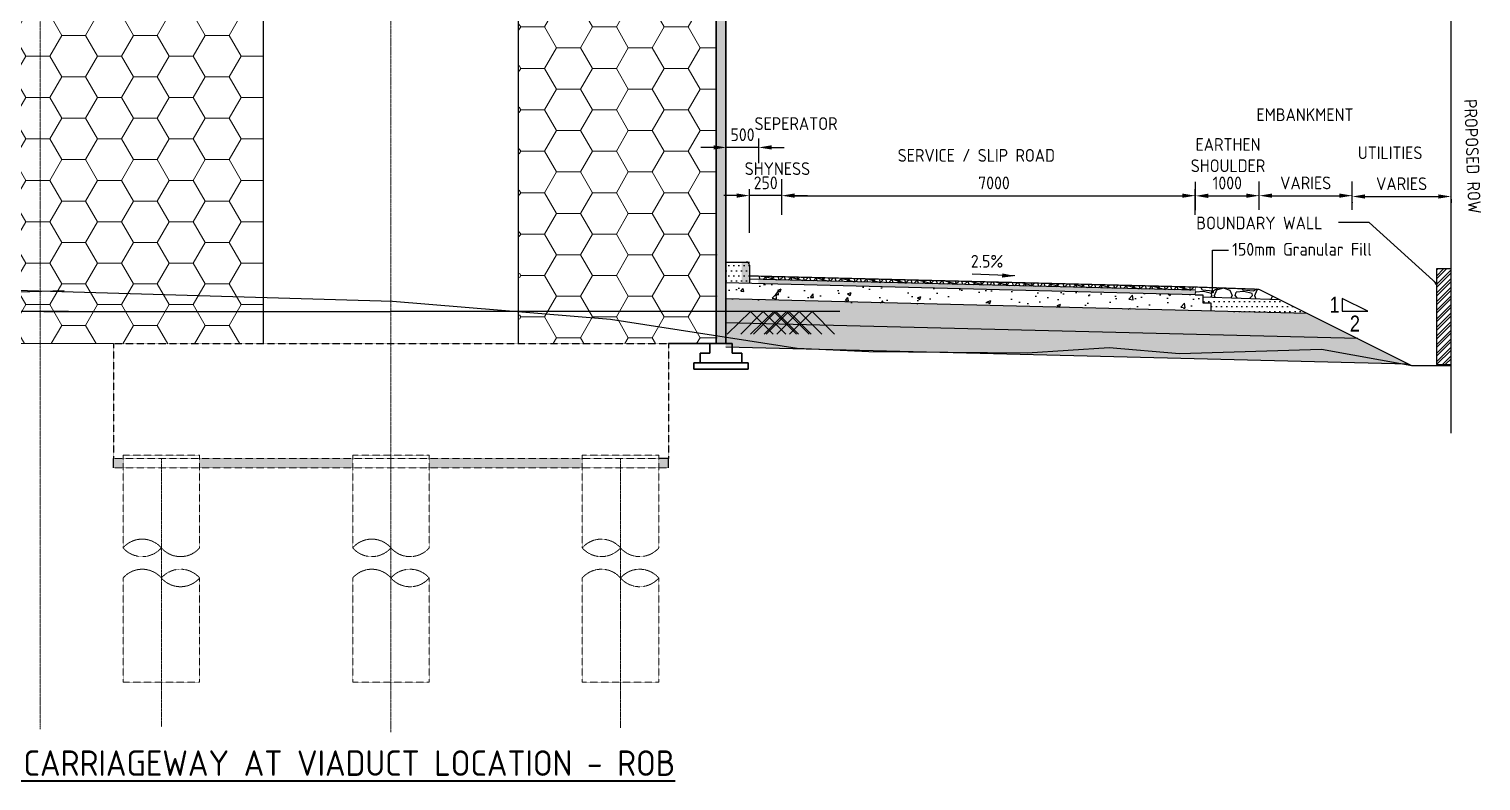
# Model space of a CAD drawing. Header units: millimetres. Extents: x 207528 to 778454, y -364692 to 101323.
# Drawn here: x 529849 to 552616, y -258001 to -246213 of the extents above; entities that cross this region are included whole.
import ezdxf

# ---------------------------------------------------------------- set-up
doc = ezdxf.new("R2010")
doc.units = ezdxf.units.MM
doc.linetypes.add('CENTER', pattern=[2, 1.25, -0.25, 0.25, -0.25])
doc.linetypes.add('HIDDEN', pattern=[0.375, 0.25, -0.125])
for name, color, linetype in [('01_1_sect-16 p&p ch-km 79260 to 84100$0$0-35-Curve-Text', 1, 'Continuous'), ('Dim', 253, 'Continuous'), ('Dimension', 253, 'Continuous'), ('hatch', 253, 'Continuous'), ('Proposed ROW', 241, 'MNEW'), ('Structure Main', 3, 'Continuous')]:
    doc.layers.add(name, color=color, linetype=linetype)
for name, color, linetype, lineweight in [('centreline', 1, 'CENTER', 0), ('Structure', 7, 'Continuous', 30), ('Structure int.', 255, 'Continuous', 0), ('Text large', 7, 'Continuous', 40), ('Text small', 1, 'Continuous', 20)]:
    doc.layers.add(name, color=color, linetype=linetype, lineweight=lineweight)
doc.styles.add('DIM', font='ARIALN.TTF', dxfattribs={"height": 250})
doc.styles.add('isocp 100', font='isocp.shx', dxfattribs={"height": 200})
doc.styles.get("Standard").update_dxf_attribs({"font": 'arial.ttf'})
doc.linetypes.add('MNEW', pattern='A,26.152623,-1.048632,["PROW",Standard,S=1.75,R=0,X=0,Y=-0.975095],-7.693777,26.152623', length=61.047655)
doc.dimstyles.new('DIM', dxfattribs={"dimtxt": 250, "dimasz": 200, "dimexe": 0.18, "dimexo": 0.0625, "dimgap": 0.09, "dimtad": 0, "dimtih": 1, "dimtoh": 1, "dimdec": 0, "dimzin": 0, "dimdsep": 46, "dimtxsty": 'DIM', "dimcen": 0.09, "dimclrd": 256, "dimclrt": 7, "dimadec": 0, "dimazin": 0, "dimtfac": 1, "dimtdec": 0, "dimtofl": 0, "dimtmove": 0, "dimatfit": 3, "dimfxl": 1, "dimtolj": 1, "dimtzin": 0, "dimarcsym": 0})
doc.dimstyles.new('new', dxfattribs={"dimtxt": 150, "dimasz": 150, "dimexe": 100, "dimexo": 0.1, "dimgap": 0.09, "dimtad": 0, "dimtih": 1, "dimtoh": 1, "dimdec": 0, "dimzin": 0, "dimdsep": 46, "dimtxsty": 'DIM', "dimcen": 0.09, "dimclrd": 256, "dimclrt": 252, "dimadec": 0, "dimazin": 0, "dimtfac": 1, "dimtdec": 0, "dimtofl": 0, "dimtmove": 0, "dimatfit": 3, "dimfxl": 1, "dimtolj": 1, "dimtzin": 0, "dimlwd": -1, "dimarcsym": 0})
doc.dimstyles.new('NH30A_100', dxfattribs={"dimscale": 100, "dimtxt": 2, "dimasz": 2, "dimexe": 1, "dimexo": 1, "dimgap": 1, "dimtad": 1, "dimdec": 0, "dimdsep": 46, "dimtxsty": 'isocp 100', "dimcen": 0.5, "dimclrd": 47, "dimclre": 47, "dimclrt": 1, "dimadec": 0, "dimazin": 0, "dimtfac": 1, "dimtdec": 0, "dimtmove": 0, "dimatfit": 3, "dimfxl": 1, "dimtolj": 1, "dimtzin": 0, "dimarcsym": 0})

# ---------------------------------------------------------------- blocks, each defined once
blk = doc.blocks.new('*D682')
at = {"layer": 'Defpoints', "color": 0, "transparency": 16777216}
for p in [(540782, -248069), (540782, -248416), (541292, -248416)]:
    blk.add_point(p, dxfattribs=at)
at = {"layer": 'Text small', "color": 47, "lineweight": -2, "transparency": 16777216}
for p, q in [((540582, -248069), (540382, -248069)), ((540782, -248316), (540782, -247969)), ((541292, -248069), (540782, -248069)), ((541292, -248316), (541292, -247969)), ((541492, -248069), (541692, -248069))]:
    blk.add_line(p, q, dxfattribs=at)
at = {"layer": 'Text small', "color": 47, "transparency": 16777216}
for points in [[(540582, -248035), (540582, -248102), (540782, -248069)], [(541492, -248035), (541492, -248102), (541292, -248069)]]:
    blk.add_solid(points, dxfattribs=at)
at = {"layer": 'Text small', "color": 1, "transparency": 16777216, "insert": (541037, -247869), "char_height": 200, "attachment_point": 5, "style": 'isocp 100'}
blk.add_mtext('\\A1;500', dxfattribs=at)
blk = doc.blocks.new('*D683')
at = {"layer": 'Defpoints', "color": 0, "transparency": 16777216}
for p in [(548136, -248825), (541653, -249227), (548136, -249227)]:
    blk.add_point(p, dxfattribs=at)
at = {"layer": 'Text small', "color": 47, "lineweight": -2, "transparency": 16777216}
for p, q in [((541653, -249127), (541653, -248725)), ((541853, -248825), (547936, -248825)), ((548136, -249127), (548136, -248725))]:
    blk.add_line(p, q, dxfattribs=at)
at = {"layer": 'Text small', "color": 47, "transparency": 16777216}
for points in [[(541853, -248792), (541853, -248858), (541653, -248825)], [(547936, -248792), (547936, -248858), (548136, -248825)]]:
    blk.add_solid(points, dxfattribs=at)
at = {"layer": 'Text small', "color": 1, "transparency": 16777216, "insert": (544980, -248625), "char_height": 200, "attachment_point": 5, "style": 'isocp 100'}
blk.add_mtext('\\A1;7000', dxfattribs=at)
blk = doc.blocks.new('*D684')
at = {"layer": 'Defpoints', "color": 0, "transparency": 16777216}
for p in [(550597, -248825), (552147, -248781), (552147, -248838)]:
    blk.add_point(p, dxfattribs=at)
at = {"layer": 'Text small', "color": 47, "lineweight": -2, "transparency": 16777216}
for p, q in [((550797, -248838), (551947, -248838)), ((550597, -248925), (550597, -248938)), ((552147, -248881), (552147, -248938))]:
    blk.add_line(p, q, dxfattribs=at)
at = {"layer": 'Text small', "color": 47, "transparency": 16777216}
for points in [[(550797, -248805), (550797, -248871), (550597, -248838)], [(551947, -248805), (551947, -248871), (552147, -248838)]]:
    blk.add_solid(points, dxfattribs=at)
at = {"layer": 'Text small', "color": 1, "transparency": 16777216, "insert": (551372, -248638), "char_height": 200, "attachment_point": 5, "style": 'isocp 100'}
blk.add_mtext('\\A1;VARIES', dxfattribs=at)
blk = doc.blocks.new('*D685')
at = {"layer": 'Defpoints', "color": 0, "transparency": 16777216}
for p in [(541145, -248824), (541145, -249141), (541655, -249141)]:
    blk.add_point(p, dxfattribs=at)
at = {"layer": 'Text small', "color": 47, "lineweight": -2, "transparency": 16777216}
for p, q in [((540945, -248824), (540745, -248824)), ((541145, -249041), (541145, -248724)), ((541655, -248824), (541145, -248824)), ((541655, -249041), (541655, -248724)), ((541855, -248824), (542055, -248824))]:
    blk.add_line(p, q, dxfattribs=at)
at = {"layer": 'Text small', "color": 47, "transparency": 16777216}
for points in [[(540945, -248790), (540945, -248857), (541145, -248824)], [(541855, -248790), (541855, -248857), (541655, -248824)]]:
    blk.add_solid(points, dxfattribs=at)
at = {"layer": 'Text small', "color": 1, "transparency": 16777216, "insert": (541400, -248624), "char_height": 200, "attachment_point": 5, "style": 'isocp 100'}
blk.add_mtext('\\A1;250', dxfattribs=at)
blk = doc.blocks.new('*D680')
at = {"layer": 'Defpoints', "color": 0, "transparency": 16777216}
for p in [(548140, -248828), (549139, -248825), (549139, -248825)]:
    blk.add_point(p, dxfattribs=at)
at = {"layer": 'Text small', "color": 47, "lineweight": -2, "transparency": 16777216}
blk.add_line((548340, -248828), (548939, -248825), dxfattribs=at)
at = {"layer": 'Text small', "color": 47, "transparency": 16777216}
for points in [[(548340, -248794), (548340, -248861), (548140, -248828)], [(548939, -248792), (548939, -248859), (549139, -248825)]]:
    blk.add_solid(points, dxfattribs=at)
at = {"layer": 'Text small', "color": 1, "transparency": 16777216, "insert": (548639, -248626), "char_height": 200, "attachment_point": 5, "rotation": 0.216, "style": 'isocp 100'}
blk.add_mtext('\\A1;1000', dxfattribs=at)
blk = doc.blocks.new('*D681')
at = {"layer": 'Defpoints', "color": 0, "transparency": 16777216}
for p in [(549139, -248825), (550597, -248825), (550597, -248825)]:
    blk.add_point(p, dxfattribs=at)
at = {"layer": 'Text small', "color": 47, "lineweight": -2, "transparency": 16777216}
blk.add_line((549339, -248825), (550397, -248825), dxfattribs=at)
at = {"layer": 'Text small', "color": 47, "transparency": 16777216}
for points in [[(549339, -248792), (549339, -248858), (549139, -248825)], [(550397, -248791), (550397, -248858), (550597, -248825)]]:
    blk.add_solid(points, dxfattribs=at)
at = {"layer": 'Text small', "color": 1, "transparency": 16777216, "insert": (549868, -248625), "char_height": 200, "attachment_point": 5, "rotation": 0.0092, "style": 'isocp 100'}
blk.add_mtext('\\A1;VARIES', dxfattribs=at)

msp = doc.modelspace()

# ---------------------------------------------------------------- hatches: boundary and pattern name
h = msp.add_hatch(color=9)
h.dxf.hatch_style = 1
h.paths.add_polyline_path([(540773.7, -251145), (540623.7, -251145), (540623.7, -241296), (540773.7, -241267.4)])
h = msp.add_hatch(color=256)
h.dxf.hatch_style = 1
h.paths.add_polyline_path([(541147.2, -249914.2, 0.4142136), (541097.2, -249864.2), (541024, -249864.2), (541024, -250199.9), (541147.2, -250203)])
h = msp.add_hatch()
h.set_pattern_fill('GOST_GLASS', color=41, scale=5)
h.set_pattern_definition([(45, (417663.993, -263781.827), (42.426407, -4e-15), [25, -35]), (45, (417674.6, -263781.827), (42.426407, -4e-15), [10, -50]), (45, (417663.993, -263771.22), (42.426407, -4e-15), [10, -50])])
h.paths.add_polyline_path([(541283, -250136.4), (541283, -250206.4), (546862, -250345.9), (547108.5, -250326.3), (547506.6, -250292)])
h.paths.add_polyline_path([(548136.2, -250307.7), (548136.2, -250377.8), (546862, -250345.9), (547108.5, -250326.3), (547506.6, -250292)])
at = {"layer": '01_1_sect-16 p&p ch-km 79260 to 84100$0$0-35-Curve-Text', "lineweight": 0}
h = msp.add_hatch(dxfattribs=at)
h.set_pattern_fill('HONEY', color=8, scale=3000)
h.set_pattern_definition([(0, (974172.5, -304443.83), (562.5, 324.75953), [375, -750]), (120, (974172.5, -304443.83), (-562.5, 324.75953), [375, -750]), (60, (974172.5, -304443.83), (1e-13, 649.51905), [-750, 375])])
h.paths.add_polyline_path([(533523.8, -241867.4), (533523.7, -241867.4), (530273.7, -241267.4), (530273.7, -238762.5), (529773.7, -238762.5), (529773.7, -241264.1), (526623.7, -241867.4), (526523.7, -241867.4), (526523.5, -251138.2), (533523.6, -251148.7)])
h = msp.add_hatch(dxfattribs=at)
h.set_pattern_fill('HONEY', color=8, scale=3000)
h.set_pattern_definition([(0, (1035932.8, -318927.1), (562.5, 324.75953), [375, -750]), (120, (1035932.8, -318927.1), (-562.5, 324.75953), [375, -750]), (60, (1035932.8, -318927.1), (1e-13, 649.51905), [-750, 375])])
h.paths.add_polyline_path([(537523.7, -241867.4), (537623.7, -241867.4), (540623.7, -241296), (540639.9, -251143.5), (537539.9, -251143.5)])
at = {"layer": 'Dim'}
h = msp.add_hatch(dxfattribs=at)
h.set_pattern_fill('ANSI32', scale=10)
h.set_pattern_definition([(45, (192100.59, -306818.11), (-67.35192, 67.35192), []), (45, (192145.49, -306818.11), (-67.35192, 67.35192), [])])
h.paths.add_polyline_path([(552147.2, -251472.7), (552147.2, -249972.7), (551917.2, -249972.7), (551917.2, -251472.7)])
h = msp.add_hatch(dxfattribs=at)
h.set_pattern_fill('AR-CONC', color=256, scale=3)
h.set_pattern_definition([(50, (417664, -263781.83), (546.554, -47.8173), [57.15, -628.65]), (355, (417664, -263781.8), (-105.7303, 573.1705), [45.72, -502.9218]), (100.45144, (417709.54, -263785.8), (440.8237, 525.3533), [48.57, -534.2707]), (46.1842, (417664, -263629.4), (813.237, -126.127), [85.725, -942.975]), (96.63556, (417731.8, -263639.9), (712.2124, 742.2784), [72.855, -801.407]), (351.18415, (417664, -263629.4), (712.2124, 742.2784), [68.58, -754.379]), (21, (417740.2, -263667.53), (454.8432, -306.7956), [57.15, -628.65]), (326, (417740.2, -263667.5), (185.406, 552.564), [45.72, -502.92]), (71.45144, (417778.1, -263693.1), (640.2493, 245.7683), [48.57, -534.2698]), (37.5, (417664, -263781.83), (9.2658, 253.66512), [0, -496.824, 0, -510.54, 0, -504.825]), (7.5, (417664, -263781.83), (200.459, 300.5417), [0, -291.084, 0, -485.394, 0, -192.405]), (327.5, (417494.07, -263781.83), (406.7718, -17.18623), [0, -190.5, 0, -594.36, 0, -788.67]), (317.5, (417417.87, -263781.83), (444.3875, 76.2795), [0, -247.65, 0, -394.716, 0, -560.07])])
h.paths.add_polyline_path([(548283, -250381.4), (546862, -250345.9), (545964.2, -250417.4), (544781.1, -250473.4), (543242.6, -250481.2), (541939.9, -250420.3), (540773.7, -250402.1), (540773.7, -250453.5), (548283, -250631.5)])
h.paths.add_polyline_path([(546862, -250345.9), (541283, -250206.4), (540773.7, -250193.7), (540773.7, -250402.1), (541939.9, -250420.3), (543242.6, -250481.2), (544781.1, -250473.4), (545964.2, -250417.4)])
at = {"layer": 'hatch'}
h = msp.add_hatch(dxfattribs=at)
h.set_pattern_fill('DOTS', color=25, scale=50)
h.set_pattern_definition([(0, (-798670.75, -155545.36), (39.6875, 79.375), [0, -79.375])])
h.paths.add_polyline_path([(541159.7, -250203.3), (540774.3, -250193.6), (540774.3, -249867.6), (541159.7, -249867.6)])
h = msp.add_hatch(dxfattribs=at)
h.set_pattern_fill('NET3', color=256, scale=30, angle=45)
h.set_pattern_definition([(45, (417663.99, -263781.83), (-67.35192, 67.35192), []), (105, (417663.99, -263781.83), (-92.004435, -24.652514), []), (165, (417663.99, -263781.83), (-24.652514, -92.004435), [])])
h.paths.add_polyline_path([(541283, -250086.4), (541283, -250136.4), (547506.6, -250292), (547956.7, -250253.2)])
h.paths.add_polyline_path([(548136.2, -250257.7), (548136.2, -250307.7), (547506.6, -250292), (547956.7, -250253.2)])
h = msp.add_hatch(dxfattribs=at)
h.set_pattern_fill('GRAVEL', color=11, scale=25)
h.set_pattern_definition([(228.012788, (418121.193, -263146.827), (-5080, -5715), [85.4304, -8457.621]), (184.96974, (418064.043, -263210.327), (7619.999997, 635.000036), [146.6012, -14513.5122]), (132.510447, (417917.993, -263223.027), (6350.000003, -6984.999998), [103.3704, -10233.6807]), (267.27369, (417670.343, -263381.777), (635.000001, 12700), [133.501, -13216.6094]), (292.833654, (417663.993, -263515.127), (-3175, 7620), [130.9084, -12959.952]), (357.27369, (417714.793, -263635.777), (-12700, 635.000001), [133.501, -13216.6094]), (37.69424, (417848.143, -263642.127), (-8254.9999996, -6350.0000005), [176.5484, -17478.2788]), (72.255328, (417987.843, -263534.177), (4445.000001, 13969.9999996), [166.68, -16501.3142]), (121.429566, (418038.643, -263375.427), (-5080.000001, 8254.9999996), [133.9532, -13261.3864]), (175.23636, (417968.793, -263261.127), (6985, -635.000001), [152.9283, -7493.4842]), (222.397438, (417816.393, -263248.427), (-7619.9999998, -6985.0000003), [197.7695, -19579.193]), (138.814075, (418298.993, -263388.127), (-4445, 3810), [67.501, -6682.6415]), (171.469234, (418248.193, -263343.677), (8255, -1269.9999986), [128.4205, -12713.6597]), (225, (418121.2, -263324.63), (-9e-14, -635), [89.8023, -808.2233]), (203.19859, (418076.74, -263248.43), (3175, 1270), [48.3603, -4787.6556]), (291.80141, (418032.29, -263267.48), (-635, 1905), [68.3914, -3351.1882]), (30.96376, (418057.69, -263330.98), (1905, 1270), [111.08, -3591.5745]), (161.56505, (418152.94, -263273.83), (1270, -635), [80.3218, -1927.7245]), (16.38954, (417663.993, -263267.477), (6350, 1905), [112.522, -11139.7067]), (70.346176, (417771.943, -263235.727), (-2540, -6985), [94.3997, -9345.554]), (293.19859, (418152.94, -263146.83), (-1270, 3175), [96.72, -4739.296]), (343.61046, (418191.043, -263235.727), (-6350, 1905), [112.522, -11139.7067]), (339.443955, (417663.99, -263661.18), (-3175, 1270), [108.5088, -5316.9336]), (294.77514, (417765.593, -263699.277), (-3175.000004, 6984.999998), [90.918, -9000.8983]), (66.80141, (418159.29, -263781.83), (1270, 3175), [96.72, -4739.296]), (17.354025, (418197.393, -263692.927), (-8255, -2540), [106.4457, -10538.094]), (69.443955, (417848.14, -263781.83), (-1270, -3175), [54.2544, -5371.188]), (101.30993, (418121.19, -263781.83), (-635, 2540), [32.3787, -3205.4987]), (165.96376, (418114.84, -263750.08), (1905, -635), [130.9084, -2487.2636]), (186.009006, (417987.843, -263718.327), (6350, 635), [121.3167, -12010.3412]), (303.69007, (418057.7, -263388.13), (-635, 1270), [91.581, -2197.944]), (353.157227, (418108.493, -263464.327), (10795, -1269.9999994), [159.8892, -15829.0023]), (60.945396, (418267.24, -263483.38), (-2540, -4445), [65.377, -6472.348]), (90, (418299, -263426.2), (-635, 635), [38.1, -596.9]), (120.256437, (417975.143, -263699.277), (2540, -4445), [88.2167, -8733.4852]), (48.012787, (417930.693, -263623.077), (5080, 5715), [170.8607, -8372.1905]), (0, (418045, -263496.1), (635, 635), [165.1, -469.9]), (325.304846, (418210.093, -263496.077), (6350.000002, -4444.999997), [100.4024, -9939.8292]), (254.054604, (418292.64, -263553.23), (-635, -2540), [92.4573, -4530.4125]), (207.645975, (418267.243, -263642.127), (-12065.0000004, -6349.999999), [150.5363, -14903.116]), (175.426079, (418133.893, -263711.977), (-8255, 635), [159.2574, -15766.4616])])
h.paths.add_polyline_path([(549893.5, -250671.8), (550683.9, -251066.9), (540773.7, -250819.1), (540773.7, -250443.8)])
h = msp.add_hatch(dxfattribs=at)
h.set_pattern_fill('GRAVEL', color=11, scale=25)
h.set_pattern_definition([(228.012788, (202318.88, -317703.504), (-5080.0000004, -5714.9999996), [85.4304, -8457.6209]), (184.969741, (202261.731, -317767.004), (7619.999997, 635.0000362), [146.6012, -14513.5122]), (132.510447, (202115.68, -317779.704), (6350.0000027, -6984.9999976), [103.3704, -10233.6807]), (267.273689, (201868.03, -317938.454), (635.0000013, 12700), [133.5011, -13216.6094]), (292.833654, (201861.68, -318071.804), (-3175.0000003, 7620), [130.9084, -12959.9519]), (357.273689, (201912.48, -318192.454), (-12700, 635.0000013), [133.5011, -13216.6094]), (37.6942405, (202045.831, -318198.804), (-8254.9999996, -6350.0000005), [176.5484, -17478.2788]), (72.255328, (202185.531, -318090.854), (4445.0000012, 13969.9999996), [166.6799, -16501.3142]), (121.429566, (202236.33, -317932.104), (-5080.0000007, 8254.9999996), [133.9532, -13261.3864]), (175.236358, (202166.48, -317817.804), (6985, -635.000001), [152.9283, -7493.4842]), (222.397438, (202014.081, -317805.104), (-7619.9999998, -6985.0000003), [197.7695, -19579.1931]), (138.814075, (202496.68, -317944.804), (-4445, 3810), [67.5011, -6682.6415]), (171.469234, (202445.88, -317900.354), (8255.0000002, -1269.9999986), [128.4205, -12713.6597]), (225, (202318.9, -317881.3), (-9e-14, -635), [89.8023, -808.2233]), (203.19859, (202274.43, -317805.1), (3175, 1270), [48.3603, -4787.6556]), (291.80141, (202229.98, -317824.15), (-635, 1905), [68.3914, -3351.1882]), (30.963757, (202255.38, -317887.65), (1905, 1270), [111.0799, -3591.5745]), (161.56505, (202350.63, -317830.5), (1270, -635), [80.3218, -1927.7245]), (16.38954, (201861.68, -317824.154), (6350, 1905), [112.522, -11139.7067]), (70.346176, (201969.63, -317792.404), (-2540, -6985), [94.3997, -9345.5539]), (293.19859, (202350.63, -317703.5), (-1270, 3175), [96.72, -4739.2959]), (343.61046, (202388.73, -317792.404), (-6350, 1904.9999996), [112.522, -11139.7067]), (339.443955, (201861.68, -318217.854), (-3175, 1270), [108.5088, -5316.9336]), (294.77514, (201963.28, -318255.954), (-3175.000004, 6984.9999983), [90.918, -9000.8983]), (66.80141, (202356.98, -318338.5), (1270, 3175), [96.72, -4739.2959]), (17.354025, (202395.08, -318249.604), (-8255, -2540.0000005), [106.4457, -10538.094]), (69.443955, (202045.83, -318338.504), (-1270, -3175), [54.2544, -5371.188]), (101.309932, (202318.88, -318338.5), (-635, 2540), [32.3787, -3205.4987]), (165.963757, (202312.53, -318306.75), (1905, -635), [130.9084, -2487.2636]), (186.009006, (202185.53, -318275.004), (6350, 635.0000003), [121.3167, -12010.3412]), (303.69007, (202255.38, -317944.8), (-635, 1270), [91.581, -2197.9441]), (353.1572266, (202306.181, -318021.004), (10795, -1269.9999994), [159.8892, -15829.0023]), (60.945396, (202464.93, -318040.054), (-2540, -4445), [65.3771, -6472.3481]), (90, (202496.7, -317982.9), (-635, 635), [38.1, -596.9]), (120.256437, (202172.83, -318255.954), (2539.9999997, -4445), [88.2167, -8733.4852]), (48.012787, (202128.38, -318179.754), (5080.0000004, 5714.9999996), [170.8607, -8372.1905]), (0, (202242.7, -318052.75), (635, 635), [165.1, -469.9]), (325.304846, (202407.78, -318052.754), (6350.0000024, -4444.9999966), [100.4024, -9939.8292]), (254.054604, (202490.33, -318109.9), (-635, -2540), [92.4573, -4530.4125]), (207.645975, (202464.931, -318198.804), (-12065.0000004, -6349.9999992), [150.5363, -14903.1161]), (175.426079, (202331.581, -318268.654), (-8255, 635), [159.2574, -15766.4616])])
h.paths.add_polyline_path([(549458, -250454.1), (549135.2, -250292.7), (548136.2, -250257.7), (548135.7, -250257.7), (548135.7, -250377.9), (548256.3, -250377.9), (548256.3, -250412)])
h = msp.add_hatch(dxfattribs=at)
h.set_pattern_fill('DOTS', scale=50)
h.set_pattern_definition([(0, (463063.035, -327238.75), (39.6875, 79.375), [0, -79.375])])
h.paths.add_polyline_path([(549893.5, -250671.8), (549442.9, -250453.6), (548256.3, -250403.2), (548256.3, -250421.6), (548256.3, -250429.6), (548256.3, -250440.4), (548256.3, -250453.6), (548256.3, -250502.9), (548381.3, -250502.9), (548378, -250633.9)])
h = msp.add_hatch(dxfattribs=at)
h.set_pattern_fill('DOTS', color=25, scale=50)
h.set_pattern_definition([(0, (417663.99, -263781.83), (39.6875, 79.375), [0, -79.375])])
h.paths.add_polyline_path([(550683.9, -251066.9), (551473.3, -251461.5), (540773.7, -251194), (540773.7, -250819.1), (540909.9, -250822.5)])
at = {"layer": 'Structure Main', "linetype": 'HIDDEN', "lineweight": 0, "ltscale": 2, "true_color": 0x000000}
h = msp.add_hatch(dxfattribs=at)
h.set_pattern_fill('AR-CONC', color=18, scale=20)
h.set_pattern_definition([(50, (1034057.8, -316927.09), (143.452037, -12.550427), [15, -165]), (355, (1034057.8, -316927.09), (-27.750267, 150.438427), [12, -132]), (100.451444, (1034069.76, -316928.13), (115.70177, 137.888), [12.74804, -140.228422]), (46.1842, (1034057.8, -316887.09), (213.448266, -33.103856), [22.5, -247.5]), (96.635635, (1034075.59, -316889.85), (186.93239, 194.82372), [19.12207, -210.34275]), (351.184164, (1034057.8, -316887.09), (186.93239, 194.82372), [18, -198]), (21, (1034077.8, -316897.09), (119.38141, -80.523778), [15, -165]), (326, (1034077.8, -316897.09), (48.663066, 145.03001), [12, -132]), (71.451445, (1034087.75, -316903.8), (168.044475, 64.50623), [12.74804, -140.228422]), (37.5, (1034057.8, -316927.09), (2.431971, 66.578771), [0, -130.4, 0, -134, 0, -132.5]), (7.5, (1034057.8, -316927.09), (52.613907, 78.882342), [0, -76.4, 0, -127.4, 0, -50.5]), (327.5, (1034013.2, -316927.09), (106.764487, -4.5109743), [0, -50, 0, -156, 0, -207]), (317.5, (1033993.2, -316927.09), (116.637234, 20.020996), [0, -65, 0, -103.6, 0, -147])])
h.paths.add_polyline_path([(539723.7, -252943.5), (539873.7, -252943.5), (539873.7, -253093.5), (539723.7, -253093.5)])
h.paths.add_polyline_path([(538448.7, -252943.5), (538523.7, -253093.5)])
h.paths.add_polyline_path([(532523.7, -252943.5), (534923.7, -252943.5), (534923.7, -253093.5), (532523.7, -253093.5)])
h.paths.add_polyline_path([(536123.7, -252943.5), (538523.7, -252943.5), (538523.7, -253093.5), (536123.7, -253093.5)])
h.paths.add_polyline_path([(531173.7, -252943.5), (531248.7, -252943.5), (531323.7, -252943.5), (531323.7, -253093.5), (531173.7, -253093.5)])

# ---------------------------------------------------------------- linework, layer by layer
for p, q in [((540774.3, -249867.6, -410.7), (541147.2, -249867.6, -410.7)), ((541147.2, -249914.2, -410.7), (541147.2, -250203, -410.7))]:
    msp.add_line(p, q)
at = {"elevation": -410.7}
for points in [[(548136.2, -250377.8), (540773.7, -250193.7)], [(548136.2, -250307.7), (541147.2, -250133)], [(549893.5, -250671.8), (540773.7, -250443.8)], [(548136.3, -250377.9), (548256.3, -250377.9)], [(548256.3, -250377.9), (548256.3, -250502.9), (548381.3, -250502.9), (548378, -250633.9)], [(548256.3, -250412), (549458, -250454.1)], [(550683.9, -251066.9), (540773.7, -250819.1)], [(540773.7, -251194), (551473.3, -251461.5)]]:
    msp.add_lwpolyline(points, dxfattribs=at)
for points, const_width in [([(548136.2, -250257.7), (541147.2, -250083)], 20), ([(548136.2, -250257.7), (549135.2, -250292.7)], 20), ([(548135.7, -250257.8), (548135.7, -250377.9)], 10), ([(549135.2, -250292.7), (551533.3, -251491.5)], 20)]:
    msp.add_lwpolyline(points, dxfattribs=dict(at, const_width=const_width))
msp.add_arc((541097.2, -249914.2, -410.7), 50, 0, 90)
at = {"layer": '01_1_sect-16 p&p ch-km 79260 to 84100$0$0-35-Curve-Text', "color": 18, "lineweight": 0, "true_color": 0x000000}
msp.add_line((528873.7, -251143.5, 0.3), (531173.7, -251143.5, 0.3), dxfattribs=at)
at = {"layer": 'centreline', "color": 18, "lineweight": 0, "ltscale": 0.1, "true_color": 0x000000}
msp.add_line((530023.7, -257190.5, -166.3), (530023.7, -234423.9), dxfattribs=at)
at = {"layer": 'centreline', "color": 8, "lineweight": 0, "ltscale": 0.1}
for p, q in [((535523.7, -253034.1, -3.9), (535523.7, -235019.8, 0.1)), ((531923.7, -252943.5, 0.3), (531923.7, -257153.4, 0.3)), ((535523.7, -252943.5, 0.3), (535523.7, -257234.4, 0.3)), ((539123.7, -252943.5, 0.3), (539123.7, -257165.8, 0.3))]:
    msp.add_line(p, q, dxfattribs=at)
at = {"layer": 'Dim', "elevation": -410.7}
for points in [[(541291.9, -248211.3), (541291.9, -247929.2)], [(541653.2, -249009.3), (541653.2, -248566)], [(548139.7, -249050), (548139.7, -248606.7)], [(549139.2, -249046.4), (549139.2, -248603.1)], [(550596.5, -249046), (550596.5, -248602.7)], [(541145.1, -249409.3), (541145.1, -248966)]]:
    msp.add_lwpolyline(points, dxfattribs=at)
at = {"layer": 'Dim', "color": 7, "elevation": -410.7}
msp.add_lwpolyline([(552147.2, -251472.7), (552147.2, -249972.7), (551917.2, -249972.7), (551917.2, -251472.7)], close=True, dxfattribs=at)
at = {"layer": 'Dim', "elevation": -410.7}
msp.add_lwpolyline([(550441.4, -250438.3), (550441.4, -250638.3), (550841.4, -250638.3)], close=True, dxfattribs=at)
at = {"layer": 'Dimension', "linetype": 'Continuous', "ltscale": 10, "elevation": -410.7, "flags": 128}
for points in [[(507900.2, -251491.5), (508514.2, -251491.5), (509933.2, -251237.2), (512158, -251302.3), (513261, -251210.2), (514547.3, -251291.9), (517029.7, -251271.4), (518154.2, -251222), (521081.2, -250767.2), (524498.4, -250484.2), (530399.6, -250309.8)], [(552147.2, -251491.5), (551533.3, -251491.5), (550114.3, -251237.2), (547889.5, -251302.3), (546786.5, -251210.2), (545500.1, -251291.9), (543017.8, -251271.4), (541893.2, -251222), (538966.2, -250767.2), (535549.1, -250484.2), (529647.9, -250309.8)]]:
    msp.add_lwpolyline(points, dxfattribs=at)
at = {"layer": 'Proposed ROW', "lineweight": -3, "ltscale": 3, "elevation": -410.7, "flags": 128}
msp.add_lwpolyline([(552147.2, -252546.8), (552147.2, -240704)], dxfattribs=at)
at = {"layer": 'Structure', "color": 18, "true_color": 0x000000}
for p, q in [((540773.7, -240964.1, -8218), (540773.7, -251145, 394)), ((540623.7, -241296, -7936), (540623.7, -251145, 393.9)), ((539873.7, -251143.5, -3.5), (540523.7, -251145, -29)), ((540373.7, -251295, -29), (540523.7, -251295, -29)), ((540373.7, -251295, -29), (540373.7, -251445, -29)), ((540523.7, -251145, -29), (540873.7, -251145, -29)), ((540523.7, -251145, -29), (540523.7, -251295, -29)), ((540873.7, -251145, -29), (540873.7, -251295, -29)), ((540873.7, -251295, -29), (541023.7, -251295, -29)), ((541023.7, -251295, -29), (541023.7, -251445, -29)), ((540273.7, -251445, -29), (541123.7, -251445, -29)), ((540273.7, -251445, -29), (540273.7, -251545, -29)), ((540273.7, -251545, -29), (541123.7, -251545, -29)), ((541123.7, -251445, -29), (541123.7, -251545, -29))]:
    msp.add_line(p, q, dxfattribs=at)
at = {"layer": 'Structure int.', "color": 18, "true_color": 0x000000}
for points in [[(541515, -250997), (541161.4, -250643.5), (540797.9, -250997)], [(541715, -250997), (541361.4, -250643.5), (541007.9, -250997)], [(541915, -250997), (541561.4, -250643.5), (541207.9, -250997)], [(542115, -250997), (541761.4, -250643.5), (541407.9, -250997)]]:
    msp.add_lwpolyline(points, dxfattribs=at)
at = {"layer": 'Structure int.', "color": 18, "true_color": 0x000000, "elevation": -0.1}
for points in [[(541881.2, -250997), (541527.6, -250643.5), (541164.1, -250997)], [(542081.2, -250997), (541727.6, -250643.5), (541374.1, -250997)], [(542281.2, -250997), (541927.6, -250643.5), (541574.1, -250997)], [(542481.2, -250997), (542127.6, -250643.5), (541774.1, -250997)]]:
    msp.add_lwpolyline(points, dxfattribs=at)
at = {"layer": 'Structure Main', "color": 18, "true_color": 0x000000}
for p, q in [((540623.7, -241296, 183072.8), (540623.7, -251145, -9853)), ((540773.7, -241267.4, 183662.4), (540773.7, -250643.5)), ((540773.7, -241267.4, 183662.4), (540773.7, -251145, -9823.1)), ((533523.7, -251143.5, -3.5), (533523.7, -241867.4, 0.7)), ((537523.7, -251143.5, -3.5), (537523.7, -241867.4, 0.7)), ((530468.7, -250643.5, 22993.2), (524523.7, -250643.5, -11659)), ((530078.8, -250643.5, 22993.2), (535523.7, -250643.5, -13354.5)), ((541968.5, -250643.5), (535523.7, -250643.5, -5)), ((542560.4, -250643.5), (535523.7, -250643.5, -0.9)), ((531173.7, -253093.5, 0.3), (531173.7, -252943.5, 0.3)), ((531173.7, -252943.5, 0.3), (531173.7, -252943.5, 0.3)), ((539873.7, -252943.5, 0.3), (539723.7, -252943.5, 0.3)), ((539873.7, -253093.5, 0.3), (539873.7, -252943.5, 0.3))]:
    msp.add_line(p, q, dxfattribs=at)
at = {"layer": 'Structure Main', "color": 18, "linetype": 'HIDDEN', "ltscale": 2, "true_color": 0x000000}
for p, q in [((531173.7, -251143.5, 0.3), (539873.7, -251143.5, -3.5)), ((531173.7, -251143.5, 0.3), (531173.7, -252943.5, 0.3)), ((539873.7, -251143.5, -3.5), (539873.7, -252943.5, -3.5))]:
    msp.add_line(p, q, dxfattribs=at)
at = {"layer": 'Structure Main', "color": 18, "linetype": 'HIDDEN', "lineweight": 0, "ltscale": 2, "true_color": 0x000000}
for p, q in [((531173.7, -252943.5, 0.3), (539723.7, -252943.5, 0.3)), ((532523.7, -252893.5, 0.3), (531323.7, -252893.5, 0.3)), ((531323.7, -252893.5, 0.3), (531323.7, -254346.9, 0.3)), ((532523.7, -252893.5, 0.3), (532523.7, -254346.9, 0.3)), ((536123.7, -252893.5, 0.3), (534923.7, -252893.5, 0.3)), ((534923.7, -252893.5, 0.3), (534923.7, -254346.9, 0.3)), ((536123.7, -252893.5, 0.3), (536123.7, -254346.9, 0.3)), ((539723.7, -252893.5, 0.3), (538523.7, -252893.5, 0.3)), ((538523.7, -252893.5, 0.3), (538523.7, -254346.9, 0.3)), ((539723.7, -252893.5, 0.3), (539723.7, -254346.9, 0.3)), ((531173.7, -253093.5, 0.3), (539873.7, -253093.5, 0.3)), ((531323.7, -254819, 0.3), (531323.7, -256451.7, 0.3)), ((532523.7, -254819, 0.3), (532523.7, -256451.7, 0.3)), ((534923.7, -254819, 0.3), (534923.7, -256451.7, 0.3)), ((536123.7, -254819, 0.3), (536123.7, -256451.7, 0.3)), ((538523.7, -254819, 0.3), (538523.7, -256451.7, 0.3)), ((539723.7, -254819, 0.3), (539723.7, -256451.7, 0.3)), ((532523.7, -256451.7, 0.3), (531323.7, -256451.7, 0.3)), ((536123.7, -256451.7, 0.3), (534923.7, -256451.7, 0.3)), ((539723.7, -256451.7, 0.3), (538523.7, -256451.7, 0.3))]:
    msp.add_line(p, q, dxfattribs=at)
at = {"layer": 'Structure Main', "color": 18, "linetype": 'HIDDEN', "lineweight": 0, "ltscale": 2, "true_color": 0x000000, "elevation": 0.3}
for points in [[(531923.7, -254346.9, -0.4570735), (531323.7, -254346.9, -0.4570735), (531923.7, -254346.9, 0.4570735), (532523.7, -254346.9)], [(535523.7, -254346.9, -0.4570735), (534923.7, -254346.9, -0.4570735), (535523.7, -254346.9, 0.4570735), (536123.7, -254346.9)], [(539123.7, -254346.9, -0.4570735), (538523.7, -254346.9, -0.4570735), (539123.7, -254346.9, 0.4570735), (539723.7, -254346.9)], [(531923.7, -254819, -0.4570735), (532523.7, -254819, -0.4570735), (531923.7, -254819, 0.4570735), (531323.7, -254819)], [(535523.7, -254819, -0.4570735), (536123.7, -254819, -0.4570735), (535523.7, -254819, 0.4570735), (534923.7, -254819)], [(539123.7, -254819, -0.4570735), (539723.7, -254819, -0.4570735), (539123.7, -254819, 0.4570735), (538523.7, -254819)]]:
    msp.add_lwpolyline(points, format="xyb", dxfattribs=at)

# ---------------------------------------------------------------- texts
at = {"layer": 'Dim', "char_height": 250, "attachment_point": 5, "style": 'DIM'}
for s, insert in [('1', (550320.9, -250535.4, -410.7)), ('2', (550640, -250830.2, -410.7))]:
    msp.add_mtext_dynamic_manual_height_columns(s, width=5325.312, gutter_width=1250, heights=[0], dxfattribs=dict(at, insert=insert))
at = {"layer": 'Text large', "insert": (529948.4, -257721.6), "char_height": 400, "width": 23582.39, "attachment_point": 5, "style": 'isocp 100'}
msp.add_mtext('{\\LTYPE-P: TYPICAL CROSS SECTION: 4-LANE CARRIAGEWAY AT VIADUCT LOCATION - ROB}', dxfattribs=at)
at = {"layer": 'Text small', "insert": (549856.5, -247555.7, -410.7), "char_height": 200, "width": 5325.312, "attachment_point": 5, "style": 'isocp 100'}
msp.add_mtext('\\A1;EMBANKMENT', dxfattribs=at)
at = {"layer": 'Text small', "insert": (552483.8, -248208.5), "char_height": 200, "attachment_point": 5, "rotation": 272.15501, "style": 'isocp 100'}
msp.add_mtext_dynamic_manual_height_columns('PROPOSED ROW', width=5325.312, gutter_width=1250, heights=[0], dxfattribs=at)
at = {"layer": 'Text small', "char_height": 200, "attachment_point": 5, "style": 'isocp 100'}
for s, insert in [('SEPERATOR', (541876.1, -247695.5, -410.7)), ('EARTHEN \\PSHOULDER', (548650, -248189.3, -410.7)), ('SERVICE / SLIP ROAD', (544703, -248193.2, -410.7)), ('UTILITIES', (551191.9, -248152.6, -410.7)), ('SHYNESS', (541584.1, -248401.5, -410.7)), ('BOUNDARY WALL', (549142.4, -249253.1, -410.7)), ('2.5%', (544871.1, -249853.6, -410.7))]:
    msp.add_mtext_dynamic_manual_height_columns(s, width=5325.312, gutter_width=1250, heights=[0], dxfattribs=dict(at, insert=insert))
at = {"layer": 'Text small', "insert": (548716.3, -249666.1, -410.7), "char_height": 200, "attachment_point": 4, "style": 'isocp 100'}
msp.add_mtext('\\A1;150mm Granular Fill', dxfattribs=at)

# ---------------------------------------------------------------- dimensions: what is measured, and where the dimension line sits
at = {"layer": 'Text small'}
for base, p1, p2, angle, text, picture, middle in [((540781.6, -248068.5, -410.7), (541291.9, -248416.3, -410.7), (540781.6, -248416.3, -410.7), 180, '500', '*D682', (541036.7, -248068.5, -410.7)), ((541145.1, -248823.8, -410.7), (541655.4, -249141, -410.7), (541145.1, -249141, -410.7), 180, '250', '*D685', (541400.2, -248823.8, -410.7)), ((548136.2, -248825.2, -410.7), (541653.2, -249227.3, -410.7), (548136.2, -249227.3, -410.7), 0, '7000', '*D683', (544979.5, -248825.2, -410.7))]:
    dim = msp.add_linear_dim(base=base, p1=p1, p2=p2, angle=angle, text=text, dimstyle='NH30A_100', dxfattribs=at)
    dim.commit()
    dim.dimension.update_dxf_attribs({"geometry": picture, "text_midpoint": middle, "dimtype": 161})
dim = msp.add_aligned_dim(p1=(548139.7, -248828.3, -410.7), p2=(549139.2, -248824.6, -410.7), distance=0, dimstyle='NH30A_100', dxfattribs=at)
dim.commit()
dim.dimension.update_dxf_attribs({"geometry": '*D680', "text_midpoint": (548638.7, -248626.5, -410.7)})
dim = msp.add_aligned_dim(p1=(549139.2, -248824.9, -410.7), p2=(550596.5, -248824.7, -410.7), distance=0, text='VARIES', dimstyle='NH30A_100', dxfattribs=at)
dim.commit()
dim.dimension.update_dxf_attribs({"geometry": '*D681', "text_midpoint": (549867.8, -248624.8, -410.7)})
dim = msp.add_linear_dim(base=(552147.2, -248838.1, -410.7), p1=(550596.5, -248824.5, -410.7), p2=(552147.2, -248780.7, -410.7), angle=180, text='VARIES', dimstyle='NH30A_100', dxfattribs=at)
dim.commit()
dim.dimension.update_dxf_attribs({"geometry": '*D684', "text_midpoint": (551371.9, -248638.1, -410.7)})

# ---------------------------------------------------------------- leaders
at = {"layer": 'Dim'}
msp.add_leader([(545308.3, -250084.1, -410.7), (544638.8, -250058, -410.7)], dimstyle='DIM', dxfattribs=at)
at = {"layer": 'Dimension'}
for points in [[(551917.2, -250200.5, -410.7), (550862, -249246.8, -410.7), (550380.4, -249246.8, -410.7)], [(548407.7, -250332, -410.7), (548407.7, -249679.1, -410.7), (548657.8, -249681.9, -410.7)]]:
    msp.add_leader(points, dimstyle='new', override={"dimasz": 50, "dimclrd": 256, "dimldrblk": 'Dot'}, dxfattribs=at)

doc.saveas('drawing.dxf')
